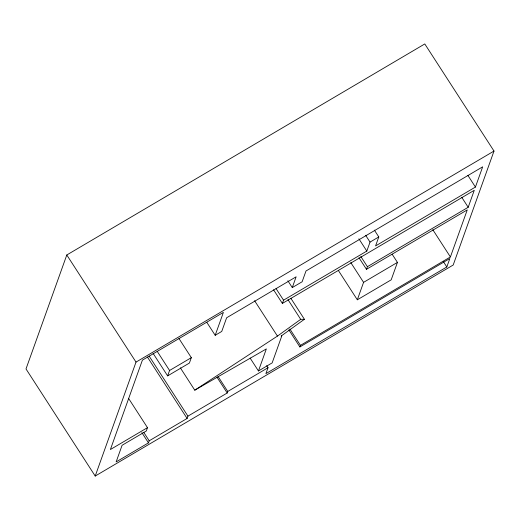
<?xml version="1.0" encoding="UTF-8"?>
<svg xmlns="http://www.w3.org/2000/svg" width="520" height="520" viewBox="0 0 520 520"><rect width="100%" height="100%" fill="white"/><g stroke="black" fill="none" stroke-linecap="round" stroke-linejoin="round"><path stroke-width="0.78" d="M66.8 254.982L26 368.94L95.212 476.053L453.2 265.018L494 151.06L424.788 43.947L66.8 254.982L136.019 362.096L95.212 476.053M128.537 398.34L147.485 427.661L146.282 431.015L122.096 445.276L116.135 461.916L148.473 442.851L149.208 440.798L187.109 418.457L187.935 416.15L227.201 392.997L227.754 391.456L268.028 367.718L266.708 365.671M153.101 353.385L167.642 375.882L169.572 370.481L191.328 357.656L178.99 338.566M191.328 357.656L189.391 363.058L167.642 375.882M206.817 322.342L215.189 335.303L223.392 312.397L142.395 360.146L110.396 449.527L147.485 427.661M273.565 289.789L282.38 303.427L283.543 300.177L366.821 251.082L370.038 242.099L378.788 236.944L374.381 230.126M250.127 358.085L258.447 370.968L266.344 348.913L194.779 390.182L180.33 367.822M287.865 280.767L292.272 287.586L296.133 276.803L226.629 317.779L221.741 331.442L215.189 335.303M268.028 367.718L265.915 373.62L446.817 266.975L449.839 258.538L299.871 346.944L288.86 329.894M299.871 346.944L300.443 345.358L450.404 256.952L467.253 209.898L366.47 269.308L358.995 257.745M366.47 269.308L367.413 266.689L468.195 207.272L474.266 190.3L282.38 303.427M378.788 236.944L375.57 245.928L475.429 187.057L482.671 166.836L305.994 270.992L302.133 281.769L292.272 287.586M338.377 270.478L357.325 299.8L363.571 282.36L397.436 262.399L392.145 254.215M397.436 262.399L391.19 279.838L357.325 299.8M194.779 390.182L277.446 336.089L300.703 319.339L304.414 319.28L290.843 298.272M304.414 319.28L281.158 336.024L281.775 336.018L272.155 362.888L258.447 370.968M136.019 362.096L494 151.06M467.942 175.461L475.429 187.057M461.701 197.23L468.195 207.272M432.783 229.678L450.404 256.952M443.293 261.514L446.817 266.975M365.632 235.281L370.038 242.099M358.891 238.81L366.821 251.082M360.815 256.483L367.413 266.689M350.792 262.587L363.571 282.36M287.963 299.618L300.703 319.339M276.048 288.587L283.543 300.177M289.868 328.991L300.443 345.358M254.599 300.722L277.446 336.089M157.235 351.39L169.572 370.481M149.162 356.142L187.935 416.15M147.453 357.091L187.109 418.457M143.923 432.614L149.208 440.798M141.863 432.621L148.473 442.851M218.062 376.454L227.754 391.456M217.074 377.312L227.201 392.997"/></g></svg>
